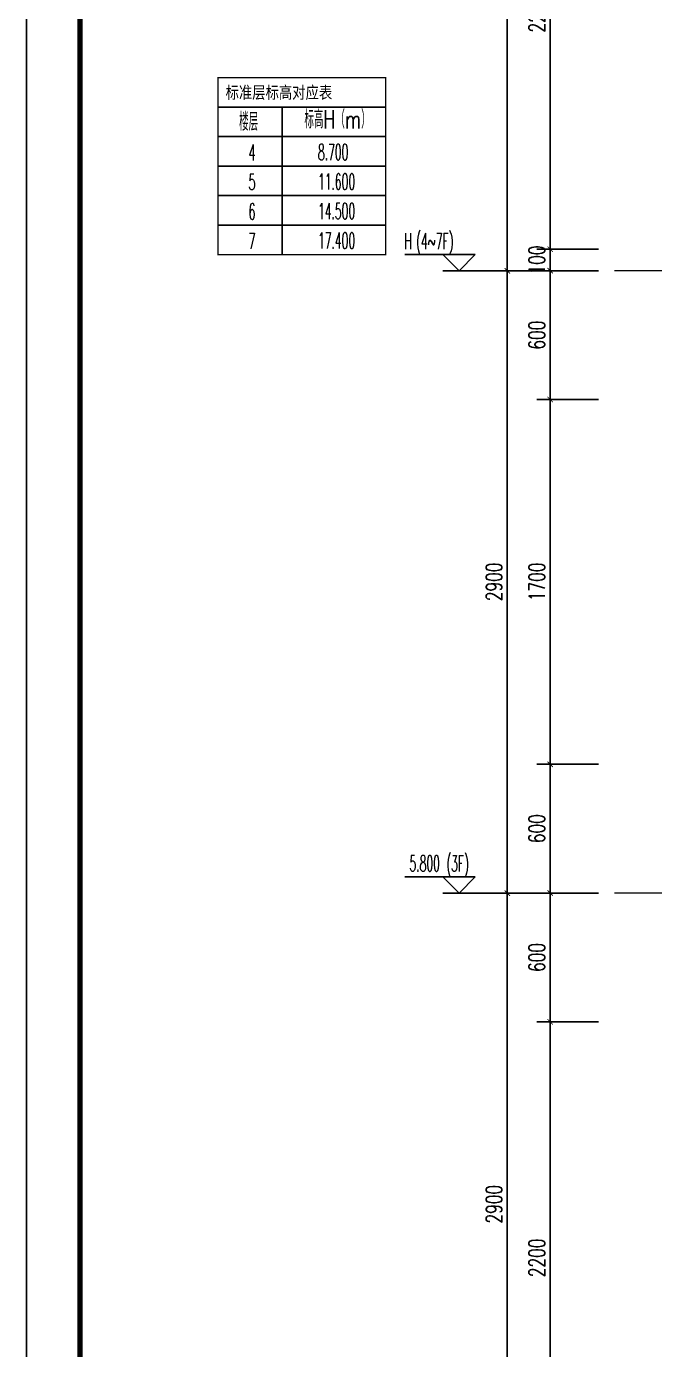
# Model space of a CAD drawing. Extents: x -668857 to 154266, y -275694 to 291306.
# Drawn here: x 23057 to 25986, y 149872 to 156037 of the extents above; entities that cross this region are included whole.
import ezdxf

# ---------------------------------------------------------------- set-up
doc = ezdxf.new("R2010")
doc.units = 0
doc.header["$LTSCALE"] = 1000
doc.linetypes.add('DOTE', pattern=[2.42, 2, -0.2, 0.02, -0.2])
doc.layers.get('0').update_dxf_attribs({"linetype": 'CONTINUOUS'})
doc.layers.get('DEFPOINTS').update_dxf_attribs({"linetype": 'CONTINUOUS'})
for name, color, linetype in [('C-Sheet-图框', 101, 'CONTINUOUS'), ('DIM_ELEV', 3, 'CONTINUOUS'), ('PUB_DIM', 3, 'CONTINUOUS'), ('PUB_TEXT', 2, 'CONTINUOUS'), ('yichutu', 7, 'CONTINUOUS')]:
    doc.layers.add(name, color=color, linetype=linetype)
doc.layers.add('DOTE', color=19, linetype='DOTE', lineweight=9)
doc.layers.add('图框', color=9, linetype='CONTINUOUS', lineweight=18)
doc.styles.add('_TCH_DIM', font='SIMPLEX.shx', dxfattribs={"width": 0.7, "bigfont": 'GBCBIG.shx'})
doc.styles.add('_TCH_DIM_T3', font='SIMPLEX', dxfattribs={"width": 0.705882, "bigfont": 'GBCBIG'})
doc.styles.add('宋体', font='', dxfattribs={"height": 50})
doc.styles.get('宋体').set_extended_font_data('SimSun')
doc.dimstyles.new('_TCH_ARCH&&25', dxfattribs={"dimtxt": 74.375, "dimasz": 25, "dimexe": 62.5, "dimexo": 75, "dimgap": 25, "dimtad": 1, "dimdec": 0, "dimzin": 0, "dimdsep": 46, "dimtxsty": '_TCH_DIM_T3', "dimblk": 'ARCHTICK', "dimcen": 0.09, "dimclrt": 7, "dimazin": 0, "dimtfac": 1, "dimtdec": 0, "dimtix": 1, "dimtmove": 2, "dimatfit": 3, "dimldrblk": 'ARCHTICK', "dimfxl": 0, "dimtolj": 1, "dimtzin": 0, "dimarcsym": 0})

# ---------------------------------------------------------------- blocks, each defined once
blk = doc.blocks.new('GFDDDDRG')
at = {"layer": '图框'}
blk.add_lwpolyline([(923310, -107437), (923310, -159999), (893610, -159999), (893610, -107437)], close=True, dxfattribs=at)
blk.add_lwpolyline([(923310, -107437), (923310, -159999), (893610, -159999), (893610, -107437)], close=True, dxfattribs=at)
at = {"layer": '图框', "const_width": 50}
blk.add_lwpolyline([(894110, -159499), (922810, -159499), (922810, -108687), (894110, -108687)], close=True, dxfattribs=at)
blk = doc.blocks.new('yct-1051-594-26275-14850-25-1002.0')
at = {"layer": 'yichutu', "color": 7}
blk.add_lwpolyline([(0, 0), (0, 14850), (26275, 14850), (26275, 0)], close=True, dxfattribs=at)
blk = doc.blocks.new('_ArchTick')
at = {"color": 0, "linetype": 'ByBlock', "const_width": 0.15}
blk.add_lwpolyline([(-0.5, -0.5), (0.5, 0.5)], dxfattribs=at)
blk = doc.blocks.new('*D3163')
at = {"layer": 'DEFPOINTS', "color": 0}
for p in [(25499.6, 151399), (25799.6, 151399), (25799.6, 149199)]:
    blk.add_point(p, dxfattribs=at)
at = {"layer": 'PUB_DIM', "color": 0, "lineweight": -2}
for p, q in [((25724.6, 151399), (25437.1, 151399)), ((25499.6, 149199), (25499.6, 151399)), ((25724.6, 149199), (25437.1, 149199))]:
    blk.add_line(p, q, dxfattribs=at)
at = {"layer": 'PUB_DIM', "color": 0, "lineweight": -2, "xscale": 25, "yscale": 25, "zscale": 25}
for p, rotation in [((25499.6, 151399), 90), ((25499.6, 149199), 270)]:
    blk.add_blockref('_ArchTick', p, dxfattribs=dict(at, rotation=rotation))
at = {"layer": 'PUB_DIM', "color": 7, "insert": (25437.5, 150299), "char_height": 74.38, "attachment_point": 5, "rotation": 90, "style": '_TCH_DIM_T3'}
blk.add_mtext('\\A1;2200', dxfattribs=at)
blk = doc.blocks.new('*D3164')
at = {"layer": 'DEFPOINTS', "color": 0}
for p in [(25499.6, 151999), (25799.6, 151999), (25799.6, 151399)]:
    blk.add_point(p, dxfattribs=at)
at = {"layer": 'PUB_DIM', "color": 0, "lineweight": -2}
for p, q in [((25724.6, 151999), (25437.1, 151999)), ((25499.6, 151399), (25499.6, 151999)), ((25724.6, 151399), (25437.1, 151399))]:
    blk.add_line(p, q, dxfattribs=at)
at = {"layer": 'PUB_DIM', "color": 0, "lineweight": -2, "xscale": 25, "yscale": 25, "zscale": 25}
for p, rotation in [((25499.6, 151999), 90), ((25499.6, 151399), 270)]:
    blk.add_blockref('_ArchTick', p, dxfattribs=dict(at, rotation=rotation))
at = {"layer": 'PUB_DIM', "color": 7, "insert": (25437.5, 151699), "char_height": 74.38, "attachment_point": 5, "rotation": 90, "style": '_TCH_DIM_T3'}
blk.add_mtext('\\A1;600', dxfattribs=at)
blk = doc.blocks.new('*D3165')
at = {"layer": 'DEFPOINTS', "color": 0}
for p in [(25499.6, 152599.1), (25799.6, 152599.1), (25799.6, 151999)]:
    blk.add_point(p, dxfattribs=at)
at = {"layer": 'PUB_DIM', "color": 0, "lineweight": -2}
for p, q in [((25724.6, 152599.1), (25437.1, 152599.1)), ((25499.6, 151999), (25499.6, 152599.1)), ((25724.6, 151999), (25437.1, 151999))]:
    blk.add_line(p, q, dxfattribs=at)
at = {"layer": 'PUB_DIM', "color": 0, "lineweight": -2, "xscale": 25, "yscale": 25, "zscale": 25}
for p, rotation in [((25499.6, 152599.1), 90), ((25499.6, 151999), 270)]:
    blk.add_blockref('_ArchTick', p, dxfattribs=dict(at, rotation=rotation))
at = {"layer": 'PUB_DIM', "color": 7, "insert": (25437.5, 152299.1), "char_height": 74.38, "attachment_point": 5, "rotation": 90, "style": '_TCH_DIM_T3'}
blk.add_mtext('\\A1;600', dxfattribs=at)
blk = doc.blocks.new('*D3166')
at = {"layer": 'DEFPOINTS', "color": 0}
for p in [(25499.6, 154299), (25799.6, 154299), (25799.6, 152599.1)]:
    blk.add_point(p, dxfattribs=at)
at = {"layer": 'PUB_DIM', "color": 0, "lineweight": -2}
for p, q in [((25724.6, 154299), (25437.1, 154299)), ((25499.6, 152599.1), (25499.6, 154299)), ((25724.6, 152599.1), (25437.1, 152599.1))]:
    blk.add_line(p, q, dxfattribs=at)
at = {"layer": 'PUB_DIM', "color": 0, "lineweight": -2, "xscale": 25, "yscale": 25, "zscale": 25}
for p, rotation in [((25499.6, 154299), 90), ((25499.6, 152599.1), 270)]:
    blk.add_blockref('_ArchTick', p, dxfattribs=dict(at, rotation=rotation))
at = {"layer": 'PUB_DIM', "color": 7, "insert": (25437.5, 153449.1), "char_height": 74.38, "attachment_point": 5, "rotation": 90, "style": '_TCH_DIM_T3'}
blk.add_mtext('\\A1;1700', dxfattribs=at)
blk = doc.blocks.new('*D3167')
at = {"layer": 'DEFPOINTS', "color": 0}
for p in [(25499.6, 154899), (25799.6, 154899), (25799.6, 154299)]:
    blk.add_point(p, dxfattribs=at)
at = {"layer": 'PUB_DIM', "color": 0, "lineweight": -2}
for p, q in [((25724.6, 154899), (25437.1, 154899)), ((25499.6, 154299), (25499.6, 154899)), ((25724.6, 154299), (25437.1, 154299))]:
    blk.add_line(p, q, dxfattribs=at)
at = {"layer": 'PUB_DIM', "color": 0, "lineweight": -2, "xscale": 25, "yscale": 25, "zscale": 25}
for p, rotation in [((25499.6, 154899), 90), ((25499.6, 154299), 270)]:
    blk.add_blockref('_ArchTick', p, dxfattribs=dict(at, rotation=rotation))
at = {"layer": 'PUB_DIM', "color": 7, "insert": (25437.5, 154599), "char_height": 74.38, "attachment_point": 5, "rotation": 90, "style": '_TCH_DIM_T3'}
blk.add_mtext('\\A1;600', dxfattribs=at)
blk = doc.blocks.new('*D3168')
at = {"layer": 'DEFPOINTS', "color": 0}
for p in [(25499.6, 154999), (25799.6, 154999), (25799.6, 154899)]:
    blk.add_point(p, dxfattribs=at)
at = {"layer": 'PUB_DIM', "color": 0, "lineweight": -2}
for p, q in [((25724.6, 154999), (25437.1, 154999)), ((25499.6, 154999), (25499.6, 155024)), ((25499.6, 154899), (25499.6, 154999)), ((25724.6, 154899), (25437.1, 154899)), ((25499.6, 154899), (25499.6, 154874))]:
    blk.add_line(p, q, dxfattribs=at)
at = {"layer": 'PUB_DIM', "color": 0, "lineweight": -2, "xscale": 25, "yscale": 25, "zscale": 25}
for p, rotation in [((25499.6, 154999), 270), ((25499.6, 154899), 90)]:
    blk.add_blockref('_ArchTick', p, dxfattribs=dict(at, rotation=rotation))
at = {"layer": 'PUB_DIM', "color": 7, "insert": (25437.5, 154949), "char_height": 74.38, "attachment_point": 5, "rotation": 90, "style": '_TCH_DIM_T3'}
blk.add_mtext('\\A1;100', dxfattribs=at)
blk = doc.blocks.new('*D3169')
at = {"layer": 'DEFPOINTS', "color": 0}
for p in [(25499.6, 157199), (25799.6, 157199), (25799.6, 154999)]:
    blk.add_point(p, dxfattribs=at)
at = {"layer": 'PUB_DIM', "color": 0, "lineweight": -2}
for p, q in [((25724.6, 157199), (25437.1, 157199)), ((25499.6, 154999), (25499.6, 157199)), ((25724.6, 154999), (25437.1, 154999))]:
    blk.add_line(p, q, dxfattribs=at)
at = {"layer": 'PUB_DIM', "color": 0, "lineweight": -2, "xscale": 25, "yscale": 25, "zscale": 25}
for p, rotation in [((25499.6, 157199), 90), ((25499.6, 154999), 270)]:
    blk.add_blockref('_ArchTick', p, dxfattribs=dict(at, rotation=rotation))
at = {"layer": 'PUB_DIM', "color": 7, "insert": (25437.5, 156099), "char_height": 74.38, "attachment_point": 5, "rotation": 90, "style": '_TCH_DIM_T3'}
blk.add_mtext('\\A1;2200', dxfattribs=at)
blk = doc.blocks.new('*D3180')
at = {"layer": 'DEFPOINTS', "color": 0}
for p in [(25299.6, 151999), (25799.6, 151999), (25799.6, 149099)]:
    blk.add_point(p, dxfattribs=at)
at = {"layer": 'PUB_DIM', "color": 0, "lineweight": -2}
for p, q in [((25724.6, 151999), (25237.1, 151999)), ((25299.6, 149099), (25299.6, 151999)), ((25724.6, 149099), (25237.1, 149099))]:
    blk.add_line(p, q, dxfattribs=at)
at = {"layer": 'PUB_DIM', "color": 0, "lineweight": -2, "xscale": 25, "yscale": 25, "zscale": 25}
for p, rotation in [((25299.6, 151999), 90), ((25299.6, 149099), 270)]:
    blk.add_blockref('_ArchTick', p, dxfattribs=dict(at, rotation=rotation))
at = {"layer": 'PUB_DIM', "color": 7, "insert": (25237.5, 150549), "char_height": 74.38, "attachment_point": 5, "rotation": 90, "style": '_TCH_DIM_T3'}
blk.add_mtext('\\A1;2900', dxfattribs=at)
blk = doc.blocks.new('*D3181')
at = {"layer": 'DEFPOINTS', "color": 0}
for p in [(25299.6, 154899), (25799.6, 154899), (25799.6, 151999)]:
    blk.add_point(p, dxfattribs=at)
at = {"layer": 'PUB_DIM', "color": 0, "lineweight": -2}
for p, q in [((25724.6, 154899), (25237.1, 154899)), ((25299.6, 151999), (25299.6, 154899)), ((25724.6, 151999), (25237.1, 151999))]:
    blk.add_line(p, q, dxfattribs=at)
at = {"layer": 'PUB_DIM', "color": 0, "lineweight": -2, "xscale": 25, "yscale": 25, "zscale": 25}
for p, rotation in [((25299.6, 154899), 90), ((25299.6, 151999), 270)]:
    blk.add_blockref('_ArchTick', p, dxfattribs=dict(at, rotation=rotation))
at = {"layer": 'PUB_DIM', "color": 7, "insert": (25237.5, 153449), "char_height": 74.38, "attachment_point": 5, "rotation": 90, "style": '_TCH_DIM_T3'}
blk.add_mtext('\\A1;2900', dxfattribs=at)
blk = doc.blocks.new('*D3182')
at = {"layer": 'DEFPOINTS', "color": 0}
for p in [(25299.6, 157799), (25799.6, 157799), (25799.6, 154899)]:
    blk.add_point(p, dxfattribs=at)
at = {"layer": 'PUB_DIM', "color": 0, "lineweight": -2}
for p, q in [((25724.6, 157799), (25237.1, 157799)), ((25299.6, 154899), (25299.6, 157799)), ((25724.6, 154899), (25237.1, 154899))]:
    blk.add_line(p, q, dxfattribs=at)
at = {"layer": 'PUB_DIM', "color": 0, "lineweight": -2, "xscale": 25, "yscale": 25, "zscale": 25}
for p, rotation in [((25299.6, 157799), 90), ((25299.6, 154899), 270)]:
    blk.add_blockref('_ArchTick', p, dxfattribs=dict(at, rotation=rotation))
at = {"layer": 'PUB_DIM', "color": 7, "insert": (25237.5, 156349), "char_height": 74.38, "attachment_point": 5, "rotation": 90, "style": '_TCH_DIM_T3'}
blk.add_mtext('\\A1;2900', dxfattribs=at)

msp = doc.modelspace()

# ---------------------------------------------------------------- linework, layer by layer
at = {"layer": 'C-Sheet-图框', "color": 0}
for p, q in [((23949.81, 155661.53), (24732.56, 155661.53)), ((23949.81, 155661.53), (24732.56, 155661.53)), ((24250.12, 155661.53), (24250.12, 154974.03)), ((23949.81, 155524.03), (24732.56, 155524.03)), ((23949.81, 155386.53), (24732.56, 155386.53)), ((23949.81, 155249.03), (24732.56, 155249.03)), ((23949.81, 155111.53), (24732.56, 155111.53))]:
    msp.add_line(p, q, dxfattribs=at)
at = {"layer": 'C-Sheet-图框', "color": 0, "const_width": 6}
msp.add_lwpolyline([(23949.81, 154974.03), (24732.56, 154974.03), (24732.56, 155799.03), (23949.81, 155799.03)], close=True, dxfattribs=at)
at = {"layer": 'DIM_ELEV'}
for p, q in [((25149.65, 154974.03), (24821.65, 154974.03)), ((25074.65, 154899.03), (24999.65, 154974.03)), ((25074.65, 154899.03), (25149.65, 154974.03)), ((25499.65, 154899.03), (24999.65, 154899.03))]:
    msp.add_line(p, q, dxfattribs=at)
at = {"layer": 'DIM_ELEV', "color": 1}
for p, q in [((25149.65, 152074.03), (24821.65, 152074.03)), ((25074.65, 151999.03), (24999.65, 152074.03)), ((25074.65, 151999.03), (25149.65, 152074.03)), ((25499.65, 151999.03), (24999.65, 151999.03))]:
    msp.add_line(p, q, dxfattribs=at)
at = {"layer": 'DOTE', "color": 1, "linetype": 'DOTE', "ltscale": 0.2}
for p, q in [((29568.37, 154899.03), (25799.65, 154899.03)), ((29568.37, 151999.03), (25799.65, 151999.03))]:
    msp.add_line(p, q, dxfattribs=at)

# ---------------------------------------------------------------- block references
at = {"xscale": 0.5, "yscale": 0.5, "zscale": 0.5}
msp.add_blockref('GFDDDDRG', (-423747.88, 220925.54), dxfattribs=at)
at = {"layer": 'yichutu', "rotation": 270}
msp.add_blockref('yct-1051-594-26275-14850-25-1002.0', (23057.01, 167207.06), dxfattribs=at)

# ---------------------------------------------------------------- texts
at = {"layer": 'PUB_TEXT', "color": 2, "style": '宋体', "width": 0.8}
msp.add_text('标准层标高对应表', height=56.962, dxfattribs=at).set_placement((23985.8, 155701.47))
at = {"layer": 'PUB_TEXT', "style": '_TCH_DIM'}
for s, height, width, p in [('楼层', 84.397, 0.7, (24048.94, 155551.01)), ('标高H（m）', 84.397, 0.7, (24353.45, 155562.1)), ('8.700', 74.375, 0.494118, (24416.61, 155414.76)), ('4', 74.38, 0.494118, (24093.23, 155412.87)), ('5', 74.38, 0.494118, (24093.23, 155275.37)), ('11.600', 74.375, 0.494118, (24416.61, 155277.26)), ('6', 74.38, 0.494118, (24093.23, 155137.87)), ('14.500', 74.375, 0.494118, (24416.61, 155139.76)), ('7', 74.38, 0.494118, (24093.23, 155000.37)), ('17.400', 74.375, 0.494118, (24416.61, 155002.26)), ('H', 74.38, 0.494118, (24819.05, 155000.28)), ('(4~7F)', 74.375, 0.494118, (24874.82, 154999.06))]:
    msp.add_text(s, height=height, dxfattribs=dict(at, width=width)).set_placement(p)
at = {"layer": 'PUB_TEXT', "color": 1, "style": '_TCH_DIM', "width": 0.494118}
for s, p in [('5.800', (24843.55, 152100.28)), ('(3F)', (25015.7, 152099.06))]:
    msp.add_text(s, height=74.375, dxfattribs=at).set_placement(p)

# ---------------------------------------------------------------- dimensions: what is measured, and where the dimension line sits
at = {"layer": 'PUB_DIM'}
for p1, p2, distance, picture, middle in [((25799.65, 154899.03), (25799.65, 157799.03), 500, '*D3182', (25237.46, 156349.03)), ((25799.65, 154999.03), (25799.65, 157199.03), 300, '*D3169', (25437.46, 156099.03)), ((25799.65, 154899.03), (25799.65, 154999.03), 300, '*D3168', (25437.46, 154949.03)), ((25799.65, 151999.03), (25799.65, 154899.03), 500, '*D3181', (25237.46, 153449.03)), ((25799.65, 154299.03), (25799.65, 154899.03), 300, '*D3167', (25437.46, 154599.03)), ((25799.65, 152599.07), (25799.65, 154299.03), 300, '*D3166', (25437.46, 153449.05)), ((25799.65, 151999.03), (25799.65, 152599.07), 300, '*D3165', (25437.46, 152299.05)), ((25799.65, 149099.03), (25799.65, 151999.03), 500, '*D3180', (25237.46, 150549.03)), ((25799.65, 151399.03), (25799.65, 151999.03), 300, '*D3164', (25437.46, 151699.03)), ((25799.65, 149199.03), (25799.65, 151399.03), 300, '*D3163', (25437.46, 150299.03))]:
    dim = msp.add_aligned_dim(p1=p1, p2=p2, distance=distance, dimstyle='_TCH_ARCH&&25', dxfattribs=at)
    dim.commit()
    dim.dimension.update_dxf_attribs({"geometry": picture, "text_midpoint": middle})

doc.saveas('drawing.dxf')
